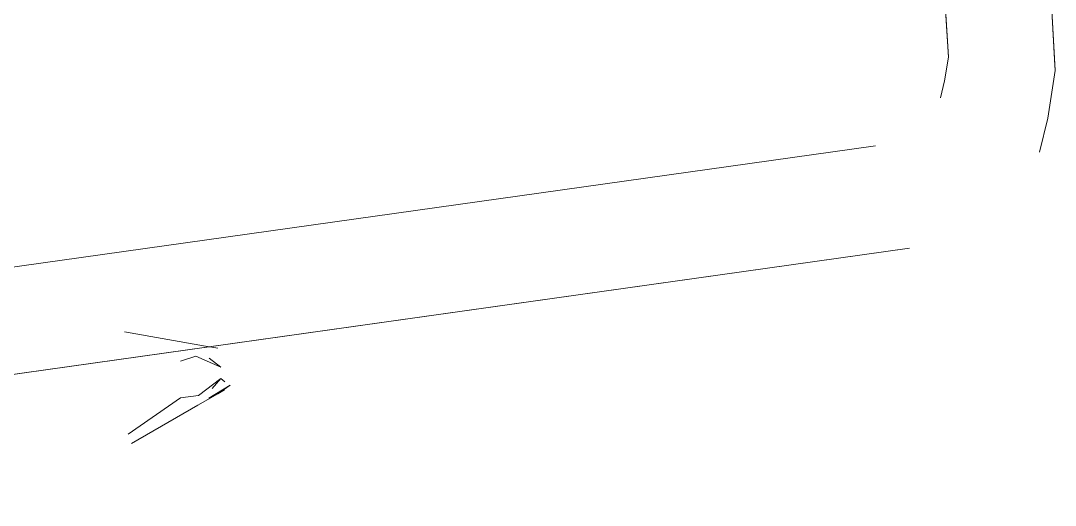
# Model space of a CAD drawing. Header units: millimetres. Extents: x 0 to 1729, y -270 to 583.
# Drawn here: x 1265.86 to 1290.26, y 37.16 to 48.58 of the extents above; entities that cross this region are included whole.
import ezdxf

# ---------------------------------------------------------------- set-up
doc = ezdxf.new("R2010")
doc.units = ezdxf.units.MM
doc.layers.add('OUTLINE', color=7, linetype='Continuous')

msp = doc.modelspace()

# ---------------------------------------------------------------- linework, layer by layer
at = {"layer": 'OUTLINE', "lineweight": 13}
for p, q in [((1272.835, 310.153), (1287.736, 47.727)), ((1287.039, 60.015), (1287.736, 47.727)), ((1287.045, 59.908), (1287.736, 47.727)), ((1287.089, 59.12), (1287.736, 47.727)), ((1290.258, 47.41), (1289.606, 58.895)), ((1289.606, 58.895), (1290.258, 47.41)), ((1290.258, 47.41), (1289.606, 58.895)), ((1289.606, 58.895), (1290.258, 47.41)), ((1287.736, 47.727), (1287.121, 58.568)), ((1287.736, 47.727), (1287.121, 58.568)), ((1287.121, 58.568), (1287.736, 47.727)), ((1290.258, 47.41), (1289.929, 53.217)), ((1289.929, 53.217), (1290.258, 47.41)), ((1290.258, 47.41), (1289.929, 53.217)), ((1289.929, 53.217), (1290.258, 47.41)), ((1290.258, 47.41), (1289.929, 53.217)), ((1289.929, 53.217), (1290.258, 47.41)), ((1290.258, 47.41), (1289.929, 53.217)), ((1289.929, 53.217), (1290.258, 47.41)), ((1287.736, 47.727), (1287.433, 53.075)), ((1287.433, 53.075), (1287.736, 47.727)), ((1287.736, 47.727), (1287.433, 53.075)), ((1287.433, 53.075), (1287.736, 47.727)), ((1287.736, 47.727), (1287.433, 53.075)), ((1287.433, 53.075), (1287.736, 47.727)), ((1287.736, 47.727), (1287.433, 53.075)), ((1287.433, 53.075), (1287.736, 47.727)), ((1290.147, 49.374), (1290.203, 48.389)), ((1290.147, 49.374), (1290.258, 47.41)), ((1290.258, 47.41), (1290.147, 49.374)), ((1290.203, 48.389), (1290.147, 49.374)), ((1290.147, 49.374), (1290.203, 48.389)), ((1290.147, 49.374), (1290.258, 47.41)), ((1290.258, 47.41), (1290.147, 49.374)), ((1290.203, 48.389), (1290.147, 49.374)), ((1290.147, 49.374), (1290.203, 48.389)), ((1290.147, 49.374), (1290.258, 47.41)), ((1290.258, 47.41), (1290.147, 49.374)), ((1290.203, 48.389), (1290.147, 49.374)), ((1290.147, 49.374), (1290.203, 48.389)), ((1290.147, 49.374), (1290.258, 47.41)), ((1290.258, 47.41), (1290.147, 49.374)), ((1290.203, 48.389), (1290.147, 49.374)), ((1290.147, 49.374), (1290.203, 48.389)), ((1290.147, 49.374), (1290.258, 47.41)), ((1290.258, 47.41), (1290.147, 49.374)), ((1290.203, 48.389), (1290.147, 49.374)), ((1290.147, 49.374), (1290.203, 48.389)), ((1290.147, 49.374), (1290.258, 47.41)), ((1290.258, 47.41), (1290.147, 49.374)), ((1290.203, 48.389), (1290.147, 49.374)), ((1287.68, 48.71), (1287.736, 47.727)), ((1287.736, 47.727), (1287.68, 48.71)), ((1287.68, 48.71), (1287.736, 47.727)), ((1287.736, 47.727), (1287.68, 48.71)), ((1287.68, 48.71), (1287.736, 47.727)), ((1287.736, 47.727), (1287.68, 48.71)), ((1287.68, 48.71), (1287.736, 47.727)), ((1287.736, 47.727), (1287.68, 48.71)), ((1287.68, 48.71), (1287.736, 47.727)), ((1287.736, 47.727), (1287.68, 48.71)), ((1287.68, 48.71), (1287.736, 47.727)), ((1287.736, 47.727), (1287.68, 48.71)), ((1290.203, 48.389), (1290.243, 47.672)), ((1290.243, 47.672), (1290.203, 48.389)), ((1290.203, 48.389), (1290.243, 47.672)), ((1290.243, 47.672), (1290.203, 48.389)), ((1290.203, 48.389), (1290.243, 47.672)), ((1290.243, 47.672), (1290.203, 48.389)), ((1290.203, 48.389), (1290.243, 47.672)), ((1290.243, 47.672), (1290.203, 48.389)), ((1290.203, 48.389), (1290.243, 47.672)), ((1290.243, 47.672), (1290.203, 48.389)), ((1290.203, 48.389), (1290.243, 47.672)), ((1290.243, 47.672), (1290.203, 48.389)), ((1287.736, 47.727), (1287.648, 47.165)), ((1287.736, 47.727), (1287.648, 47.165)), ((1287.736, 47.727), (1287.648, 47.165)), ((1287.648, 47.165), (1287.736, 47.727)), ((1287.648, 47.165), (1287.736, 47.727)), ((1287.648, 47.165), (1287.736, 47.727)), ((1290.243, 47.672), (1290.258, 47.41)), ((1290.258, 47.41), (1290.243, 47.672)), ((1290.243, 47.672), (1290.258, 47.41)), ((1290.258, 47.41), (1290.243, 47.672)), ((1290.243, 47.672), (1290.258, 47.41)), ((1290.258, 47.41), (1290.243, 47.672)), ((1290.243, 47.672), (1290.258, 47.41)), ((1290.258, 47.41), (1290.243, 47.672)), ((1290.243, 47.672), (1290.258, 47.41)), ((1290.258, 47.41), (1290.243, 47.672)), ((1290.243, 47.672), (1290.258, 47.41)), ((1290.258, 47.41), (1290.243, 47.672)), ((1290.082, 46.286), (1290.258, 47.41)), ((1290.082, 46.286), (1290.258, 47.41)), ((1290.082, 46.286), (1290.258, 47.41)), ((1290.258, 47.41), (1290.082, 46.286)), ((1290.258, 47.41), (1290.082, 46.286)), ((1290.258, 47.41), (1290.082, 46.286)), ((1287.55, 46.763), (1287.648, 47.165)), ((1287.55, 46.763), (1287.648, 47.165)), ((1287.55, 46.763), (1287.648, 47.165)), ((1287.648, 47.165), (1287.55, 46.763)), ((1287.648, 47.165), (1287.55, 46.763)), ((1287.648, 47.165), (1287.55, 46.763)), ((1290.082, 46.286), (1289.885, 45.482)), ((1290.082, 46.286), (1289.885, 45.482)), ((1290.082, 46.286), (1289.885, 45.482)), ((1289.885, 45.482), (1290.082, 46.286)), ((1289.885, 45.482), (1290.082, 46.286)), ((1289.885, 45.482), (1290.082, 46.286)), ((1242.062, 39.456), (1286.018, 45.633)), ((1286.018, 45.633), (1242.062, 39.456)), ((1242.062, 39.456), (1286.018, 45.633)), ((1286.018, 45.633), (1242.062, 39.456)), ((1242.062, 39.456), (1286.018, 45.633)), ((1286.018, 45.633), (1242.062, 39.456)), ((1242.062, 39.456), (1286.018, 45.633)), ((1286.018, 45.633), (1242.062, 39.456)), ((1243.701, 37.162), (1286.821, 43.222)), ((1286.821, 43.222), (1243.701, 37.162)), ((1243.701, 37.162), (1286.821, 43.222)), ((1286.821, 43.222), (1243.701, 37.162)), ((1243.701, 37.162), (1286.821, 43.222)), ((1286.821, 43.222), (1243.701, 37.162)), ((1243.701, 37.162), (1286.821, 43.222)), ((1286.821, 43.222), (1243.701, 37.162)), ((1243.701, 37.162), (1286.821, 43.222)), ((1286.821, 43.222), (1243.701, 37.162)), ((1243.701, 37.162), (1286.821, 43.222)), ((1286.821, 43.222), (1243.701, 37.162)), ((1286.821, 43.222), (1252.653, 38.42)), ((1252.653, 38.42), (1286.821, 43.222)), ((1286.821, 43.222), (1252.653, 38.42)), ((1252.653, 38.42), (1286.821, 43.222)), ((1286.821, 43.222), (1252.653, 38.42)), ((1252.653, 38.42), (1286.821, 43.222)), ((1286.821, 43.222), (1252.653, 38.42)), ((1252.653, 38.42), (1286.821, 43.222)), ((1286.821, 43.222), (1258.009, 39.172)), ((1258.009, 39.172), (1286.821, 43.222)), ((1286.821, 43.222), (1258.009, 39.172)), ((1258.009, 39.172), (1286.821, 43.222)), ((1286.821, 43.222), (1258.009, 39.172)), ((1258.009, 39.172), (1286.821, 43.222)), ((1286.821, 43.222), (1258.009, 39.172)), ((1258.009, 39.172), (1286.821, 43.222)), ((1286.821, 43.222), (1258.009, 39.172)), ((1258.009, 39.172), (1286.821, 43.222)), ((1286.821, 43.222), (1258.009, 39.172)), ((1258.009, 39.172), (1286.821, 43.222)), ((1268.311, 41.25), (1270.221, 40.914)), ((1270.221, 40.914), (1268.311, 41.25)), ((1268.311, 41.25), (1270.221, 40.914)), ((1270.221, 40.914), (1268.311, 41.25)), ((1268.311, 41.25), (1270.221, 40.914)), ((1270.221, 40.914), (1268.311, 41.25)), ((1268.311, 41.25), (1270.221, 40.914)), ((1270.221, 40.914), (1268.311, 41.25)), ((1270.221, 40.914), (1270.507, 40.863)), ((1270.507, 40.863), (1270.221, 40.914)), ((1270.221, 40.914), (1270.507, 40.863)), ((1270.507, 40.863), (1270.221, 40.914)), ((1270.221, 40.914), (1270.507, 40.863)), ((1270.507, 40.863), (1270.221, 40.914)), ((1270.221, 40.914), (1270.507, 40.863)), ((1270.507, 40.863), (1270.221, 40.914)), ((1269.626, 40.561), (1269.995, 40.678)), ((1269.626, 40.561), (1269.995, 40.678)), ((1269.995, 40.678), (1269.626, 40.561)), ((1269.995, 40.678), (1269.626, 40.561)), ((1269.995, 40.678), (1270.577, 40.421)), ((1269.995, 40.678), (1270.577, 40.421)), ((1270.577, 40.421), (1269.995, 40.678)), ((1270.577, 40.421), (1269.995, 40.678)), ((1270.577, 40.421), (1270.302, 40.63)), ((1270.577, 40.421), (1270.302, 40.63)), ((1270.302, 40.63), (1270.577, 40.421)), ((1270.302, 40.63), (1270.577, 40.421)), ((1270.577, 40.151), (1270.058, 39.753)), ((1270.577, 40.151), (1270.058, 39.753)), ((1270.058, 39.753), (1270.577, 40.151)), ((1270.058, 39.753), (1270.577, 40.151)), ((1270.379, 39.918), (1270.577, 40.151)), ((1270.379, 39.918), (1270.577, 40.151)), ((1270.577, 40.151), (1270.379, 39.918)), ((1270.577, 40.151), (1270.379, 39.918)), ((1270.675, 40.07), (1270.577, 40.151)), ((1270.675, 40.07), (1270.577, 40.151)), ((1270.577, 40.151), (1270.675, 40.07)), ((1270.577, 40.151), (1270.675, 40.07)), ((1270.042, 39.521), (1270.508, 39.79)), ((1270.508, 39.79), (1270.042, 39.521)), ((1270.042, 39.521), (1270.508, 39.79)), ((1270.508, 39.79), (1270.042, 39.521)), ((1270.042, 39.521), (1270.508, 39.79)), ((1270.508, 39.79), (1270.042, 39.521)), ((1270.042, 39.521), (1270.508, 39.79)), ((1270.508, 39.79), (1270.042, 39.521)), ((1270.294, 39.688), (1270.803, 39.995)), ((1270.294, 39.688), (1270.803, 39.995)), ((1270.803, 39.995), (1270.294, 39.688)), ((1270.803, 39.995), (1270.294, 39.688)), ((1270.294, 39.688), (1270.508, 39.79)), ((1270.294, 39.688), (1270.508, 39.79)), ((1270.508, 39.79), (1270.294, 39.688)), ((1270.508, 39.79), (1270.294, 39.688)), ((1270.508, 39.79), (1270.803, 39.995)), ((1270.508, 39.79), (1270.803, 39.995)), ((1270.803, 39.995), (1270.508, 39.79)), ((1270.803, 39.995), (1270.508, 39.79)), ((1270.508, 39.79), (1270.67, 39.883)), ((1270.67, 39.883), (1270.508, 39.79)), ((1270.508, 39.79), (1270.67, 39.883)), ((1270.67, 39.883), (1270.508, 39.79)), ((1270.508, 39.79), (1270.67, 39.883)), ((1270.67, 39.883), (1270.508, 39.79)), ((1270.508, 39.79), (1270.67, 39.883)), ((1270.67, 39.883), (1270.508, 39.79)), ((1269.626, 39.694), (1268.397, 38.84)), ((1269.626, 39.694), (1268.397, 38.84)), ((1268.397, 38.84), (1269.626, 39.694)), ((1268.397, 38.84), (1269.626, 39.694)), ((1270.058, 39.753), (1269.626, 39.694)), ((1270.058, 39.753), (1269.626, 39.694)), ((1269.626, 39.694), (1270.058, 39.753)), ((1269.626, 39.694), (1270.058, 39.753)), ((1268.474, 38.616), (1270.042, 39.521)), ((1270.042, 39.521), (1268.474, 38.616)), ((1268.474, 38.616), (1270.042, 39.521)), ((1270.042, 39.521), (1268.474, 38.616)), ((1268.474, 38.616), (1270.042, 39.521)), ((1270.042, 39.521), (1268.474, 38.616)), ((1268.474, 38.616), (1270.042, 39.521)), ((1270.042, 39.521), (1268.474, 38.616))]:
    msp.add_line(p, q, dxfattribs=at)

doc.saveas('drawing.dxf')
